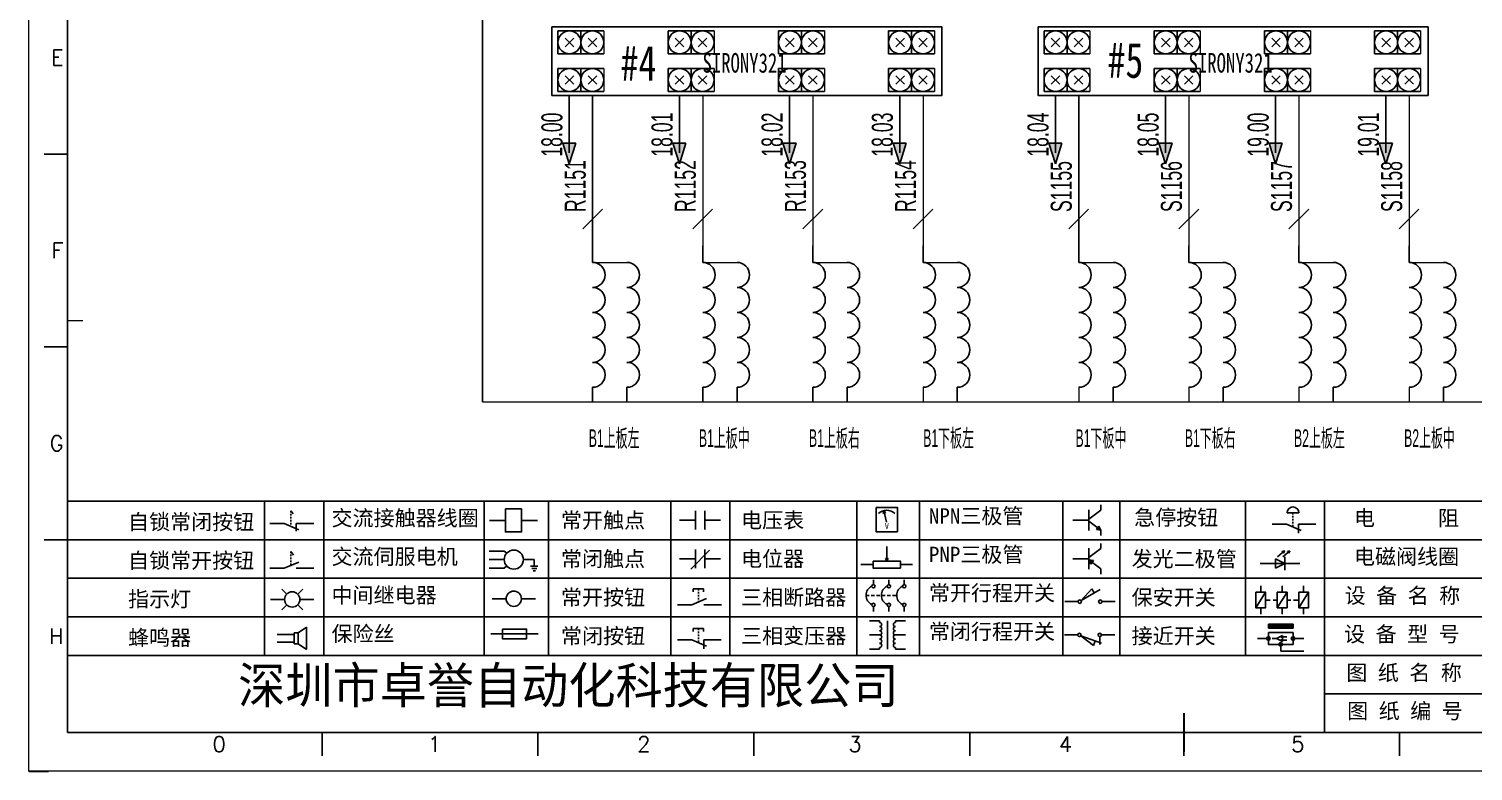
# Model space of a CAD drawing. Extents: x 38255 to 47052, y -6758 to -3353.
# Drawn here: x 39523.6 to 39729.6, y -4820.3 to -4714.4 of the extents above; entities that cross this region are included whole.
import ezdxf
from ezdxf.enums import TextEntityAlignment as Align

# ---------------------------------------------------------------- set-up
doc = ezdxf.new("R2010")
doc.units = 0
doc.header["$MEASUREMENT"] = 0
for name, color, linetype in [('AE_BOR', 1, 'Continuous'), ('Z_OM_OUTLINE', 7, 'Continuous'), ('细实线层', 7, 'Continuous')]:
    doc.layers.add(name, color=color, linetype=linetype)
doc.layers.add('Dimension', color=3, linetype='Continuous', lineweight=13)
doc.layers.add('frame', color=7, linetype='Continuous', lineweight=15)
doc.styles.add('WD', font='romans.shx', dxfattribs={"bigfont": 'gbcbig.shx'})
doc.styles.add('宋', font='', dxfattribs={"width": 0.7})
doc.styles.add('宋体', font='', dxfattribs={"width": 0.75})
doc.styles.add('样式 8', font='arial.ttf')
doc.styles.add('汉字', font='')
doc.styles.get('宋').set_extended_font_data('SimSun')
doc.styles.get('宋体').set_extended_font_data('SimSun')
doc.styles.get('汉字').set_extended_font_data('新宋体')

# ---------------------------------------------------------------- blocks, each defined once
blk = doc.blocks.new('*U34')
at = {"linetype": 'ByBlock'}
for p, q in [((-1909.23, -780.45), (-1909.23, -780.67)), ((-1909.23, -780.45), (-1908.92, -780.84)), ((-1909.23, -780.84), (-1909.23, -781.05)), ((-1911.92, -782.07), (-1910.06, -782.07)), ((-1910.06, -782.07), (-1908.18, -782.88)), ((-1909.23, -781.23), (-1909.23, -781.44)), ((-1909.23, -781.61), (-1909.23, -781.83)), ((-1909.23, -782), (-1909.23, -782.21)), ((-1909.23, -782.38), (-1909.23, -782.43)), ((-1908.52, -783.07), (-1908.52, -782.07)), ((-1906.25, -782.07), (-1908.52, -782.07))]:
    blk.add_line(p, q, dxfattribs=at)
blk = doc.blocks.new('*U36')
at = {"linetype": 'ByBlock'}
for p, q in [((-1910.06, -792.89), (-1908.18, -792.08)), ((-1908.88, -791.17), (-1909.23, -790.71)), ((-1909.23, -790.71), (-1909.23, -790.92)), ((-1909.23, -791.09), (-1909.23, -791.31)), ((-1909.23, -791.48), (-1909.23, -791.69)), ((-1909.23, -791.86), (-1909.23, -792.08)), ((-1909.23, -792.25), (-1909.23, -792.47)), ((-1911.92, -792.89), (-1910.06, -792.89)), ((-1906.25, -792.89), (-1908.52, -792.89))]:
    blk.add_line(p, q, dxfattribs=at)
blk = doc.blocks.new('蜂鸣器')
at = {"linetype": 'ByBlock'}
for p, q in [((-1907.17, -795.53), (-1908.25, -796.26)), ((-1907.17, -795.53), (-1907.17, -798.41)), ((-1908.8, -796.48), (-1911.01, -796.48)), ((-1908.8, -797.46), (-1911.01, -797.46)), ((-1908.25, -796.26), (-1908.8, -796.26)), ((-1908.8, -797.68), (-1908.8, -796.26)), ((-1908.25, -797.68), (-1908.8, -797.68)), ((-1908.25, -797.68), (-1908.25, -796.26)), ((-1907.17, -798.41), (-1908.25, -797.68))]:
    blk.add_line(p, q, dxfattribs=at)
blk = doc.blocks.new('指示灯')
at = {"linetype": 'ByBlock'}
for p, q in [((-1854.25, -776.92), (-1856.06, -776.92)), ((-1854.62, -775.59), (-1853.97, -776.23)), ((-1851.9, -775.59), (-1852.54, -776.23)), ((-1852.26, -776.92), (-1850.45, -776.92)), ((-1854.62, -778.25), (-1853.97, -777.61)), ((-1851.9, -778.25), (-1852.54, -777.61))]:
    blk.add_line(p, q, dxfattribs=at)
blk.add_circle((-1853.26, -776.92), 0.992, dxfattribs=at)
blk = doc.blocks.new('交流接触器线圈')
at = {"linetype": 'ByBlock'}
for p, q in [((-1880.82, -781.77), (-1882.87, -781.77)), ((-1878.72, -781.77), (-1876.67, -781.77))]:
    blk.add_line(p, q, dxfattribs=at)
blk.add_lwpolyline([(-1880.82, -780.28), (-1878.72, -780.28), (-1878.72, -783.26), (-1880.82, -783.26)], close=True, dxfattribs=at)
blk = doc.blocks.new('交流伺服电机')
at = {"linetype": 'ByBlock'}
for p, q in [((-1880.97, -785.75), (-1882.94, -785.75)), ((-1880.97, -785.75), (-1880.65, -786.03)), ((-1880.97, -786.85), (-1882.94, -786.85)), ((-1880.97, -787.94), (-1882.94, -787.94)), ((-1880.97, -787.94), (-1880.65, -787.67)), ((-1878.49, -786.85), (-1877.07, -786.85)), ((-1877.54, -787.72), (-1876.59, -787.72)), ((-1877.38, -788.01), (-1876.75, -788.01)), ((-1877.23, -788.29), (-1876.9, -788.29)), ((-1877.07, -786.85), (-1877.07, -787.72))]:
    blk.add_line(p, q, dxfattribs=at)
blk.add_circle((-1879.73, -786.85), 1.24, dxfattribs=at)
blk = doc.blocks.new('中间继电器')
at = {"linetype": 'ByBlock'}
for p, q in [((-1880.72, -791.92), (-1882.54, -791.92)), ((-1878.74, -791.92), (-1876.92, -791.92))]:
    blk.add_line(p, q, dxfattribs=at)
blk.add_circle((-1879.73, -791.92), 0.992, dxfattribs=at)
blk = doc.blocks.new('保险丝')
at = {"linetype": 'ByBlock'}
blk.add_line((-1882.72, -796.49), (-1876.55, -796.49), dxfattribs=at)
blk.add_lwpolyline([(-1881.2, -795.86), (-1878.06, -795.86), (-1878.06, -797.12), (-1881.2, -797.12)], close=True, dxfattribs=at)
blk = doc.blocks.new('常开按钮')
at = {"linetype": 'ByBlock'}
for p, q in [((-1909.9, -785.68), (-1908.56, -785.68)), ((-1909.9, -785.68), (-1909.9, -786.07)), ((-1909.23, -785.68), (-1909.23, -785.89)), ((-1909.23, -786.06), (-1909.23, -786.28)), ((-1909.23, -786.45), (-1909.23, -786.67)), ((-1908.56, -785.68), (-1908.56, -786.07)), ((-1911.92, -787.73), (-1910.06, -787.73)), ((-1910.06, -787.73), (-1908.18, -786.93)), ((-1909.23, -786.84), (-1909.23, -787.05)), ((-1909.23, -787.22), (-1909.23, -787.38)), ((-1906.25, -787.73), (-1908.52, -787.73))]:
    blk.add_line(p, q, dxfattribs=at)
blk = doc.blocks.new('常开触点')
at = {"linetype": 'ByBlock'}
for p, q in [((-1853.82, -782.99), (-1853.82, -780.56)), ((-1852.6, -782.99), (-1852.6, -780.56)), ((-1853.82, -781.77), (-1855.88, -781.77)), ((-1852.6, -781.77), (-1850.55, -781.77))]:
    blk.add_line(p, q, dxfattribs=at)
blk = doc.blocks.new('常闭触点')
at = {"linetype": 'ByBlock'}
for p, q in [((-1852.01, -785.66), (-1854.43, -788.1)), ((-1853.82, -787.99), (-1853.82, -785.56)), ((-1852.6, -787.99), (-1852.6, -785.56)), ((-1853.82, -786.77), (-1855.88, -786.77)), ((-1852.6, -786.77), (-1850.55, -786.77))]:
    blk.add_line(p, q, dxfattribs=at)
blk = doc.blocks.new('常闭按钮')
at = {"linetype": 'ByBlock'}
for p, q in [((-1856.13, -792.28), (-1854.28, -792.28)), ((-1854.28, -792.28), (-1852.4, -793.09)), ((-1854.11, -790.83), (-1852.77, -790.83)), ((-1854.11, -790.83), (-1854.11, -791.22)), ((-1853.44, -790.83), (-1853.44, -791.04)), ((-1853.44, -791.21), (-1853.44, -791.43)), ((-1853.44, -791.6), (-1853.44, -791.82)), ((-1853.44, -791.99), (-1853.44, -792.2)), ((-1852.77, -790.83), (-1852.77, -791.22)), ((-1850.47, -792.28), (-1852.73, -792.28)), ((-1852.73, -792.28), (-1852.73, -793.43)), ((-1853.44, -792.37), (-1853.44, -792.53))]:
    blk.add_line(p, q, dxfattribs=at)
blk = doc.blocks.new('电压表')
at = {"linetype": 'ByBlock'}
for p, q in [((-1814.84, -780.75), (-1814.91, -781.13)), ((-1814.6, -781.05), (-1814.91, -781.13)), ((-1814.84, -780.75), (-1814.46, -782.26)), ((-1814.84, -780.75), (-1814.6, -781.05))]:
    blk.add_line(p, q, dxfattribs=at)
blk.add_lwpolyline([(-1815.84, -780.34), (-1813.07, -780.34), (-1813.07, -783.49), (-1815.84, -783.49)], close=True, dxfattribs=at)
blk.add_arc((-1814.46, -782.26), 1.56, 46.8313, 133.1687, dxfattribs=at)
at = {"linetype": 'ByBlock', "insert": (-1814.7, -782.39), "char_height": 0.75, "width": 0.6768, "attachment_point": 1}
blk.add_mtext('V', dxfattribs=at)
blk = doc.blocks.new('电位器')
at = {"linetype": 'ByBlock'}
for p, q in [((-1814.45, -787.3), (-1814.45, -785.39)), ((-1816.21, -787.75), (-1817.79, -787.75)), ((-1814.45, -787.3), (-1814.62, -786.96)), ((-1814.62, -786.96), (-1814.27, -786.96)), ((-1814.45, -787.3), (-1814.27, -786.96)), ((-1812.68, -787.75), (-1811.1, -787.75))]:
    blk.add_line(p, q, dxfattribs=at)
blk.add_lwpolyline([(-1816.21, -787.3), (-1812.68, -787.3), (-1812.68, -788.2), (-1816.21, -788.2)], close=True, dxfattribs=at)
blk = doc.blocks.new('三相断路器')
at = {"linetype": 'ByBlock'}
for p, q in [((-1816.17, -790.33), (-1816.17, -789.7)), ((-1814.17, -790.33), (-1814.17, -789.7)), ((-1812.18, -790.33), (-1812.18, -789.7)), ((-1817.14, -791.74), (-1816.72, -791.74)), ((-1816.45, -791.74), (-1816.03, -791.74)), ((-1815.76, -791.74), (-1815.34, -791.74)), ((-1815.07, -791.74), (-1814.65, -791.74)), ((-1814.38, -791.74), (-1813.96, -791.74)), ((-1813.69, -791.74), (-1813.27, -791.74)), ((-1816.17, -793.19), (-1816.17, -793.83)), ((-1814.17, -793.19), (-1814.17, -793.83)), ((-1812.18, -793.19), (-1812.18, -793.83))]:
    blk.add_line(p, q, dxfattribs=at)
for centre in [(-1816.17, -790.55), (-1814.17, -790.55), (-1812.18, -790.55), (-1816.17, -792.98), (-1814.17, -792.98), (-1812.18, -792.98)]:
    blk.add_circle(centre, 0.219, dxfattribs=at)
for centre in [(-1815.81, -791.74), (-1813.82, -791.74), (-1811.83, -791.74)]:
    blk.add_arc(centre, 1.32, 115.5791, 244.4209, dxfattribs=at)
blk = doc.blocks.new('三相变压器')
at = {"linetype": 'ByBlock'}
for p, q in [((-1816.69, -795.03), (-1815.37, -795.03)), ((-1815.37, -795.03), (-1815.37, -795.24)), ((-1814.34, -798.7), (-1814.34, -795.04)), ((-1812, -795.03), (-1813.32, -795.03)), ((-1813.32, -795.03), (-1813.32, -795.24)), ((-1816.69, -796.87), (-1815.37, -796.87)), ((-1812, -796.87), (-1813.32, -796.87)), ((-1816.69, -798.71), (-1815.37, -798.71)), ((-1815.37, -798.71), (-1815.37, -798.5)), ((-1813.32, -798.71), (-1813.32, -798.5)), ((-1812, -798.71), (-1813.32, -798.71))]:
    blk.add_line(p, q, dxfattribs=at)
for centre, start, end in [((-1815.37, -795.51), 270, 90), ((-1815.37, -796.06), 270, 90), ((-1813.32, -795.51), 90, 270), ((-1813.32, -796.06), 90, 270), ((-1815.37, -796.6), 270, 90), ((-1815.37, -797.14), 270, 90), ((-1815.37, -797.68), 270, 90), ((-1815.37, -798.23), 270, 90), ((-1813.32, -796.6), 90, 270), ((-1813.32, -797.14), 90, 270), ((-1813.32, -797.68), 90, 270), ((-1813.32, -798.23), 90, 270)]:
    blk.add_arc(centre, 0.271, start, end, dxfattribs=at)
blk = doc.blocks.new('NPN三极管')
at = {"linetype": 'ByBlock'}
for p, q in [((-1785.73, -780.61), (-1785.73, -783.32)), ((-1785.73, -781.82), (-1784.15, -780.66)), ((-1784.15, -780.66), (-1784.15, -779.98)), ((-1785.73, -781.97), (-1787.81, -781.97)), ((-1785.73, -782.11), (-1784.15, -783.27)), ((-1784.41, -782.73), (-1784.74, -783.18)), ((-1784.15, -783.27), (-1784.41, -782.73)), ((-1784.15, -783.27), (-1784.74, -783.18)), ((-1784.15, -783.27), (-1784.15, -783.96))]:
    blk.add_line(p, q, dxfattribs=at)
blk = doc.blocks.new('PNP三极管')
at = {"linetype": 'ByBlock'}
for p, q in [((-1783.32, -785.43), (-1783.32, -784.75)), ((-1784.9, -785.38), (-1784.9, -788.09)), ((-1784.9, -786.59), (-1783.32, -785.43)), ((-1784.9, -786.74), (-1786.98, -786.74)), ((-1784.9, -786.88), (-1783.32, -788.04)), ((-1784.9, -786.88), (-1784.31, -786.97)), ((-1784.9, -786.88), (-1784.64, -787.42)), ((-1784.31, -786.97), (-1784.64, -787.42)), ((-1783.32, -788.04), (-1783.32, -788.73))]:
    blk.add_line(p, q, dxfattribs=at)
blk = doc.blocks.new('常开行程开关')
at = {"linetype": 'ByBlock'}
for p, q in [((-1786.29, -792.3), (-1788.01, -792.3)), ((-1785.89, -792.17), (-1784.52, -790.62)), ((-1785.89, -792.17), (-1783.43, -790.72)), ((-1784.52, -790.62), (-1784.19, -791.17)), ((-1781.48, -792.3), (-1783.21, -792.3))]:
    blk.add_line(p, q, dxfattribs=at)
for centre in [(-1786.07, -792.3), (-1783.42, -792.3)]:
    blk.add_circle(centre, 0.219, dxfattribs=at)
blk = doc.blocks.new('常闭行程开关')
at = {"linetype": 'ByBlock'}
for p, q in [((-1786.34, -796.62), (-1788.07, -796.62)), ((-1785.93, -796.72), (-1783.25, -797.7)), ((-1785.93, -796.72), (-1784.3, -798)), ((-1784.3, -798), (-1784.08, -797.4)), ((-1783.48, -796.84), (-1783.48, -797.85)), ((-1781.54, -796.62), (-1783.26, -796.62))]:
    blk.add_line(p, q, dxfattribs=at)
for centre in [(-1786.12, -796.62), (-1783.48, -796.62)]:
    blk.add_circle(centre, 0.219, dxfattribs=at)
blk = doc.blocks.new('发光二极管')
at = {"linetype": 'ByBlock'}
for p, q in [((-1754.84, -786.77), (-1756.04, -786.16)), ((-1756.04, -786.16), (-1756.04, -787.39)), ((-1755.78, -785.92), (-1754.89, -785.14)), ((-1754.89, -785.14), (-1755.2, -785.22)), ((-1755.2, -785.22), (-1755.01, -785.43)), ((-1755.08, -785.92), (-1754.18, -785.14)), ((-1754.89, -785.14), (-1755.01, -785.43)), ((-1754.84, -787.63), (-1754.84, -785.92)), ((-1754.18, -785.14), (-1754.49, -785.22)), ((-1754.49, -785.22), (-1754.31, -785.43)), ((-1754.18, -785.14), (-1754.31, -785.43)), ((-1758.01, -786.77), (-1752.89, -786.77)), ((-1754.84, -786.77), (-1756.04, -787.39))]:
    blk.add_line(p, q, dxfattribs=at)
blk = doc.blocks.new('保安开关')
at = {"linetype": 'ByBlock'}
for p, q in [((-1757.96, -790.79), (-1757.96, -789.97)), ((-1755.17, -790.79), (-1755.17, -789.97)), ((-1752.39, -790.79), (-1752.39, -789.97)), ((-1757.33, -790.79), (-1758.6, -792.81)), ((-1757.33, -791.8), (-1756.72, -791.8)), ((-1756.35, -791.8), (-1755.89, -791.8)), ((-1754.54, -790.79), (-1755.81, -792.81)), ((-1754.52, -791.8), (-1754.06, -791.8)), ((-1753.69, -791.8), (-1753.08, -791.8)), ((-1751.75, -790.79), (-1753.02, -792.81)), ((-1757.96, -792.81), (-1757.96, -793.62)), ((-1755.17, -792.81), (-1755.17, -793.62)), ((-1752.39, -792.81), (-1752.39, -793.62))]:
    blk.add_line(p, q, dxfattribs=at)
for points in [[(-1758.6, -790.79), (-1757.33, -790.79), (-1757.33, -792.81), (-1758.6, -792.81)], [(-1755.81, -790.79), (-1754.54, -790.79), (-1754.54, -792.81), (-1755.81, -792.81)], [(-1753.02, -790.79), (-1751.75, -790.79), (-1751.75, -792.81), (-1753.02, -792.81)]]:
    blk.add_lwpolyline(points, close=True, dxfattribs=at)
blk = doc.blocks.new('接近开关')
at = {"linetype": 'ByBlock'}
h = blk.add_hatch(dxfattribs=at)
h.set_pattern_fill('ANSI31', color=256, scale=0.01, style=0)
h.set_pattern_definition([(45, (-89.131516, -30.795668), (-0.0224506403, 0.0224506403), [])])
h.paths.add_polyline_path([(-1516.96, -1123.35), (-1516.96, -1122.85), (-1513.76, -1122.85), (-1513.76, -1123.35)])
for p, q in [((-1516.96, -1123.35), (-1516.96, -1122.85)), ((-1516.96, -1122.85), (-1513.76, -1122.85)), ((-1516.96, -1123.35), (-1513.76, -1123.35)), ((-1513.76, -1122.85), (-1513.76, -1123.35)), ((-1517.18, -1124.71), (-1518.36, -1124.71)), ((-1516.96, -1123.95), (-1513.76, -1123.95)), ((-1516.96, -1123.95), (-1516.96, -1125.47)), ((-1516.96, -1125.47), (-1513.76, -1125.47)), ((-1515.91, -1124.71), (-1516.45, -1124.71)), ((-1515.11, -1124.31), (-1515.91, -1124.71)), ((-1515.11, -1125.11), (-1515.91, -1124.71)), ((-1515.36, -1125.69), (-1515.36, -1126.36)), ((-1515.33, -1124.53), (-1515.17, -1124.53)), ((-1515.33, -1124.88), (-1515.17, -1124.88)), ((-1515.25, -1124.45), (-1515.25, -1124.61)), ((-1515.11, -1124.31), (-1515.11, -1125.11)), ((-1515.11, -1124.48), (-1514.58, -1124.48)), ((-1515.11, -1124.94), (-1514.58, -1124.94)), ((-1513.76, -1123.95), (-1513.76, -1125.47)), ((-1513.54, -1124.71), (-1512.36, -1124.71)), ((-1515.36, -1126.36), (-1512.36, -1126.36))]:
    blk.add_line(p, q, dxfattribs=at)
for centre in [(-1516.96, -1124.71), (-1515.36, -1125.47), (-1513.76, -1124.71)]:
    blk.add_circle(centre, 0.225, dxfattribs=at)
blk = doc.blocks.new('急停按钮')
at = {"linetype": 'ByBlock'}
for p, q in [((-1.86, 0), (0, 0)), ((0, 0), (1.88, -0.81)), ((0.06, 1.45), (1.61, 1.45)), ((0.83, 1.45), (0.83, 1.24)), ((0.83, 1.07), (0.83, 0.85)), ((0.83, 0.68), (0.83, 0.47)), ((0.83, 0.29), (0.83, 0.08)), ((3.81, 0), (1.54, 0)), ((1.54, 0), (1.54, -1.15)), ((0.83, -0.09), (0.83, -0.24))]:
    blk.add_line(p, q, dxfattribs=at)
blk.add_arc((0.83, 1.45), 0.774, 0, 180)
blk = doc.blocks.new('电控横A4')
for p, q in [((5, -5), (5, -205)), ((10.03, -205), (289.53, -205)), ((130.8, -205), (190.75, -205))]:
    blk.add_line(p, q)
at = {"lineweight": 9, "ltscale": 0.1}
for p, q in [((5, -151.57), (7, -151.57)), ((101.34, -205), (130.8, -205)), ((129.44, -205), (129.44, -205)), ((129.44, -205), (129.44, -205)), ((129.44, -205), (129.44, -205)), ((129.44, -205), (129.44, -205))]:
    blk.add_line(p, q, dxfattribs=at)
at = {"linetype": 'ByBlock'}
for p, q in [((292, -175), (5, -175)), ((292, -180), (5, -180)), ((292, -185), (5, -185)), ((292, -190), (5, -190)), ((292, -195), (5, -195)), ((292, -200), (168.03, -200))]:
    blk.add_line(p, q, dxfattribs=at)
at = {"color": 0, "lineweight": -2}
for p, q in [((30.58, -175), (30.58, -195)), ((38.26, -175), (38.26, -195)), ((59.05, -175), (59.05, -195)), ((67.4, -175), (67.4, -195)), ((83.26, -175), (83.26, -195)), ((90.91, -175), (90.91, -195)), ((107.4, -175), (107.4, -195)), ((115.5, -175), (115.5, -195)), ((134.12, -175), (134.12, -195)), ((141.48, -175), (141.48, -195)), ((157.79, -175), (157.79, -195)), ((168.03, -175), (168.03, -204.92))]:
    blk.add_line(p, q, dxfattribs=at)
at = {"color": 0, "ltscale": 2}
blk.add_line((101.34, -205), (5, -205), dxfattribs=at)
at = {"layer": 'AE_BOR', "color": 1, "lineweight": 15}
for p, q in [((0, -210), (0, 0)), ((297, -210), (0, -210))]:
    blk.add_line(p, q, dxfattribs=at)
at = {"layer": 'AE_BOR'}
for p, q in [((5, -130), (2, -130)), ((5, -155), (2, -155)), ((5, -180), (2, -180)), ((38.03, -205), (38.03, -208)), ((66.03, -205), (66.03, -208)), ((94.03, -205), (94.03, -208)), ((122.03, -205), (122.03, -208)), ((149.78, -205), (149.78, -208)), ((177.78, -205), (177.78, -208))]:
    blk.add_line(p, q, dxfattribs=at)
at = {"layer": 'AE_BOR', "color": 2, "lineweight": 30}
for p in [(149.78, -202.5), (149.78, -205)]:
    blk.add_line(p, (149.78, -207.5), dxfattribs=at)
at = {"layer": 'AE_BOR', "lineweight": 30}
blk.add_line((0, -210), (2.53, -210), dxfattribs=at)
at = {"linetype": 'ByBlock'}
for name, p in [('交流接触器线圈', (1942.62, 604.27)), ('电压表', (1925.71, 604.52)), ('NPN三极管', (1923.2, 604.5)), ('*U34', (1943.19, 604.18)), ('常开触点', (1940.27, 604.3)), ('*U36', (1943.19, 609.18)), ('交流伺服电机', (1942.62, 604.27)), ('常闭触点', (1940.27, 604.3)), ('电位器', (1925.71, 604.52)), ('PNP三极管', (1922.37, 604.27)), ('发光二极管', (1917.72, 603.69)), ('三相断路器', (1925.71, 604.52)), ('指示灯', (1887.41, 589.18)), ('中间继电器', (1942.62, 604.27)), ('常开按钮', (1996.06, 599.3)), ('常开行程开关', (1922.37, 604.27)), ('保安开关', (1917.72, 603.98)), ('三相变压器', (1925.71, 604.52)), ('接近开关', (1677.72, 931.9)), ('蜂鸣器', (1943.19, 604.18)), ('保险丝', (1942.62, 604.27)), ('常闭按钮', (1940.27, 599.3)), ('常闭行程开关', (1922.37, 604.27))]:
    blk.add_blockref(name, p, dxfattribs=at)
blk.add_blockref('急停按钮', (163.12, -177.98))
at = {"char_height": 2, "attachment_point": 1, "style": '汉字'}
for s, insert in [('{\\fKaiTi_GB2312|b0|i0|c134|p49;交流接触器线圈}', (39.25, -176.19)), ('{\\fKaiTi_GB2312|b0|i0|c134|p49;NPN三极管}', (116.73, -175.91)), ('{\\fKaiTi_GB2312|b0|i0|c134|p49;急停按钮}', (143.35, -176.12)), ('{\\fKaiTi_GB2312|b0|i0|c134|p49;电      阻}', (171.86, -176.19)), ('{\\fKaiTi_GB2312|b0|i0|c134|p49;自锁常闭按钮}', (12.86, -176.69)), ('{\\fKaiTi_GB2312|b0|i0|c134|p49;常开触点}', (69.01, -176.48)), ('{\\fKaiTi_GB2312|b0|i0|c134|p49;电压表}', (92.37, -176.47)), ('{\\fKaiTi_GB2312|b0|i0|c134|p49;自锁常开按钮}', (12.86, -181.69)), ('{\\fKaiTi_GB2312|b0|i0|c134|p49;交流伺服电机}', (39.25, -181.19)), ('{\\fKaiTi_GB2312|b0|i0|c134|p49;常闭触点}', (69.01, -181.48)), ('{\\fKaiTi_GB2312|b0|i0|c134|p49;电位器}', (92.37, -181.47)), ('{\\fKaiTi_GB2312|b0|i0|c134|p49;PNP三极管}', (116.73, -180.91)), ('{\\fKaiTi_GB2312|b0|i0|c134|p49;发光二极管}', (143.02, -181.48)), ('{\\fKaiTi_GB2312|b0|i0|c134|p49;电磁阀线圈}', (171.86, -181.19)), ('{\\fKaiTi_GB2312|b0|i0|c134|p49;指示灯}', (12.86, -186.69)), ('{\\fKaiTi_GB2312|b0|i0|c134|p49;中间继电器}', (39.25, -186.19)), ('{\\fKaiTi_GB2312|b0|i0|c134|p49;常开按钮}', (69.01, -186.48)), ('{\\fKaiTi_GB2312|b0|i0|c134|p49;三相断路器}', (92.37, -186.47)), ('{\\fKaiTi_GB2312|b0|i0|c134|p49;常开行程开关}', (116.73, -185.91)), ('{\\fKaiTi_GB2312|b0|i0|c134|p49;保安开关}', (143.02, -186.48)), ('{\\fKaiTi_GB2312|b0|i0|c134|p0;设 备 名 称}', (170.65, -186.24)), ('{\\fKaiTi_GB2312|b0|i0|c134|p49;保险丝}', (39.25, -191.19)), ('{\\fKaiTi_GB2312|b0|i0|c134|p49;常闭行程开关}', (116.73, -190.91)), ('{\\fKaiTi_GB2312|b0|i0|c134|p0;设 备 型 号}', (170.58, -191.24)), ('{\\fKaiTi_GB2312|b0|i0|c134|p49;蜂鸣器}', (12.86, -191.69)), ('{\\fKaiTi_GB2312|b0|i0|c134|p49;常闭按钮}', (69.01, -191.48)), ('{\\fKaiTi_GB2312|b0|i0|c134|p49;三相变压器}', (92.37, -191.47)), ('{\\fKaiTi_GB2312|b0|i0|c134|p49;接近开关}', (143.02, -191.48)), ('{\\fKaiTi_GB2312|b0|i0|c134|p0;图 纸 名 称}', (170.86, -196.24)), ('{\\fKaiTi_GB2312|b0|i0|c134|p0;图 纸 编 号}', (170.98, -201.2))]:
    blk.add_mtext(s, dxfattribs=dict(at, insert=insert))
at = {"color": 0, "lineweight": -2, "insert": (27.14, -196.53), "char_height": 4.7064, "width": 96.1138, "attachment_point": 1}
blk.add_mtext('深圳市卓誉自动化科技有限公司', dxfattribs=at)
at = {"layer": 'AE_BOR', "style": 'WD'}
for s, p in [('E', (4.5, -117.5)), ('F', (4.5, -142.5)), ('G', (4.5, -167.5)), ('H', (4.5, -192.5))]:
    blk.add_text(s, height=2, dxfattribs=at).set_placement(p, align=Align.MIDDLE_RIGHT)
for s, p in [('0', (24.67, -207.5)), ('1', (52.6, -207.5)), ('2', (79.75, -207.5)), ('3', (107.15, -207.5)), ('4', (134.45, -207.5)), ('5', (164.59, -207.5))]:
    blk.add_text(s, height=2, dxfattribs=at).set_placement(p, align=Align.CENTER)

msp = doc.modelspace()

# ---------------------------------------------------------------- hatches: boundary and pattern name
for points in [[(39599.751, -4730.755), (39600.686, -4733.674), (39601.621, -4730.755)], [(39615.456, -4730.755), (39616.391, -4733.674), (39617.326, -4730.755)], [(39631.161, -4730.755), (39632.097, -4733.674), (39633.032, -4730.755)], [(39646.886, -4730.755), (39647.821, -4733.674), (39648.757, -4730.755)], [(39669.099, -4730.755), (39670.034, -4733.674), (39670.969, -4730.755)], [(39684.804, -4730.755), (39685.739, -4733.674), (39686.675, -4730.755)], [(39700.509, -4730.755), (39701.445, -4733.674), (39702.38, -4730.755)], [(39716.234, -4730.755), (39717.169, -4733.674), (39718.105, -4730.755)]]:
    msp.add_hatch(color=256).paths.add_polyline_path(points)

# ---------------------------------------------------------------- linework, layer by layer
at = {"color": 0, "ltscale": 2}
msp.add_line((39588.304, -4767.614), (39588.304, -4638.859), dxfattribs=at)
at = {"lineweight": -2}
for p, q in [((39599.067, -4714.735), (39599.067, -4718.011)), ((39602.343, -4714.735), (39602.343, -4718.011)), ((39602.343, -4714.735), (39602.343, -4718.011)), ((39614.783, -4714.735), (39614.783, -4718.011)), ((39618.059, -4714.735), (39618.059, -4718.011)), ((39618.059, -4714.735), (39618.059, -4718.011)), ((39630.521, -4714.735), (39630.521, -4718.011)), ((39633.797, -4714.735), (39633.797, -4718.011)), ((39633.797, -4714.735), (39633.797, -4718.011)), ((39646.231, -4714.735), (39646.231, -4718.011)), ((39649.507, -4714.735), (39649.507, -4718.011)), ((39649.507, -4714.735), (39649.507, -4718.011)), ((39668.415, -4714.735), (39668.415, -4718.011)), ((39671.691, -4714.735), (39671.691, -4718.011)), ((39671.691, -4714.735), (39671.691, -4718.011)), ((39684.131, -4714.735), (39684.131, -4718.011)), ((39687.407, -4714.735), (39687.407, -4718.011)), ((39687.407, -4714.735), (39687.407, -4718.011)), ((39699.869, -4714.735), (39699.869, -4718.011)), ((39703.145, -4714.735), (39703.145, -4718.011)), ((39703.145, -4714.735), (39703.145, -4718.011)), ((39715.579, -4714.735), (39715.579, -4718.011)), ((39718.855, -4714.735), (39718.855, -4718.011)), ((39718.855, -4714.735), (39718.855, -4718.011)), ((39599.067, -4720.091), (39599.067, -4723.367)), ((39602.343, -4720.091), (39602.343, -4723.367)), ((39602.343, -4720.091), (39602.343, -4723.367)), ((39614.783, -4720.091), (39614.783, -4723.367)), ((39618.059, -4720.091), (39618.059, -4723.367)), ((39618.059, -4720.091), (39618.059, -4723.367)), ((39630.521, -4720.091), (39630.521, -4723.367)), ((39633.797, -4720.091), (39633.797, -4723.367)), ((39633.797, -4720.091), (39633.797, -4723.367)), ((39646.231, -4720.091), (39646.231, -4723.367)), ((39649.507, -4720.091), (39649.507, -4723.367)), ((39649.507, -4720.091), (39649.507, -4723.367)), ((39668.415, -4720.091), (39668.415, -4723.367)), ((39671.691, -4720.091), (39671.691, -4723.367)), ((39671.691, -4720.091), (39671.691, -4723.367)), ((39684.131, -4720.091), (39684.131, -4723.367)), ((39687.407, -4720.091), (39687.407, -4723.367)), ((39687.407, -4720.091), (39687.407, -4723.367)), ((39699.869, -4720.091), (39699.869, -4723.367)), ((39703.145, -4720.091), (39703.145, -4723.367)), ((39703.145, -4720.091), (39703.145, -4723.367)), ((39715.579, -4720.091), (39715.579, -4723.367)), ((39718.855, -4720.091), (39718.855, -4723.367)), ((39718.855, -4720.091), (39718.855, -4723.367))]:
    msp.add_line(p, q, dxfattribs=at)
for p, q in [((39600.686, -4732.119), (39600.686, -4723.928)), ((39604.009, -4723.928), (39604.009, -4747.746)), ((39616.391, -4732.119), (39616.391, -4723.928)), ((39632.097, -4732.119), (39632.097, -4723.928)), ((39647.821, -4732.119), (39647.821, -4723.928)), ((39670.034, -4732.119), (39670.034, -4723.928)), ((39673.357, -4723.928), (39673.357, -4747.746)), ((39685.739, -4732.119), (39685.739, -4723.928)), ((39701.445, -4732.119), (39701.445, -4723.928)), ((39717.169, -4732.119), (39717.169, -4723.928)), ((39600.686, -4733.674), (39599.751, -4730.755)), ((39601.621, -4730.755), (39599.751, -4730.755)), ((39600.686, -4733.674), (39601.621, -4730.755)), ((39616.391, -4733.674), (39615.456, -4730.755)), ((39617.326, -4730.755), (39615.456, -4730.755)), ((39616.391, -4733.674), (39617.326, -4730.755)), ((39632.097, -4733.674), (39631.161, -4730.755)), ((39633.032, -4730.755), (39631.161, -4730.755)), ((39632.097, -4733.674), (39633.032, -4730.755)), ((39647.821, -4733.674), (39646.886, -4730.755)), ((39648.757, -4730.755), (39646.886, -4730.755)), ((39647.821, -4733.674), (39648.757, -4730.755)), ((39670.034, -4733.674), (39669.099, -4730.755)), ((39670.969, -4730.755), (39669.099, -4730.755)), ((39670.034, -4733.674), (39670.969, -4730.755)), ((39685.739, -4733.674), (39684.804, -4730.755)), ((39686.675, -4730.755), (39684.804, -4730.755)), ((39685.739, -4733.674), (39686.675, -4730.755)), ((39701.445, -4733.674), (39700.509, -4730.755)), ((39702.38, -4730.755), (39700.509, -4730.755)), ((39701.445, -4733.674), (39702.38, -4730.755)), ((39717.169, -4733.674), (39716.234, -4730.755)), ((39718.105, -4730.755), (39716.234, -4730.755)), ((39717.169, -4733.674), (39718.105, -4730.755)), ((39604.009, -4747.746), (39604.009, -4746.943)), ((39619.715, -4747.746), (39619.715, -4745.392)), ((39635.42, -4747.746), (39635.42, -4745.392)), ((39651.145, -4747.746), (39651.145, -4745.392)), ((39673.357, -4747.746), (39673.357, -4746.943)), ((39689.063, -4747.746), (39689.063, -4745.392)), ((39704.768, -4747.746), (39704.768, -4745.392)), ((39720.493, -4747.746), (39720.493, -4745.392)), ((39604.009, -4765.562), (39604.009, -4767.614)), ((39604.009, -4765.562), (39604.009, -4767.614)), ((39608.904, -4765.562), (39608.904, -4767.614)), ((39608.904, -4765.562), (39608.904, -4767.614)), ((39619.715, -4765.562), (39619.715, -4767.614)), ((39619.715, -4765.562), (39619.715, -4767.614)), ((39624.609, -4765.562), (39624.609, -4767.614)), ((39624.609, -4765.562), (39624.609, -4767.614)), ((39635.42, -4765.562), (39635.42, -4767.614)), ((39635.42, -4765.562), (39635.42, -4767.614)), ((39640.315, -4765.562), (39640.315, -4767.614)), ((39640.315, -4765.562), (39640.315, -4767.614)), ((39656.04, -4765.562), (39656.04, -4767.614)), ((39656.04, -4765.562), (39656.04, -4767.614)), ((39678.252, -4765.562), (39678.252, -4767.614)), ((39678.252, -4765.562), (39678.252, -4767.614)), ((39693.957, -4765.562), (39693.957, -4767.614)), ((39693.957, -4765.562), (39693.957, -4767.614)), ((39709.663, -4765.562), (39709.663, -4767.614)), ((39709.663, -4765.562), (39709.663, -4767.614)), ((39725.388, -4765.562), (39725.388, -4767.614)), ((39725.388, -4765.562), (39725.388, -4767.614))]:
    msp.add_line(p, q)
at = {"lineweight": 0}
for p, q in [((39619.715, -4723.928), (39619.715, -4745.392)), ((39635.42, -4723.928), (39635.42, -4745.392)), ((39651.145, -4723.928), (39651.145, -4745.392)), ((39689.063, -4723.928), (39689.063, -4745.392)), ((39704.768, -4723.928), (39704.768, -4745.392)), ((39720.493, -4723.928), (39720.493, -4745.392))]:
    msp.add_line(p, q, dxfattribs=at)
for points in [[(39598.212, -4714.153), (39653.848, -4714.153), (39653.848, -4723.928), (39598.212, -4723.928)], [(39667.56, -4714.153), (39723.196, -4714.153), (39723.196, -4723.928), (39667.56, -4723.928)]]:
    msp.add_lwpolyline(points, close=True)
for centre in [(39604.009, -4749.527), (39608.904, -4749.527), (39619.715, -4749.527), (39624.609, -4749.527), (39635.42, -4749.527), (39640.315, -4749.527), (39651.145, -4749.527), (39656.04, -4749.527), (39673.357, -4749.527), (39678.252, -4749.527), (39689.063, -4749.527), (39693.957, -4749.527), (39704.768, -4749.527), (39709.663, -4749.527), (39720.493, -4749.527), (39725.388, -4749.527), (39604.009, -4753.091), (39608.904, -4753.091), (39619.715, -4753.091), (39624.609, -4753.091), (39635.42, -4753.091), (39640.315, -4753.091), (39651.145, -4753.091), (39656.04, -4753.091), (39673.357, -4753.091), (39678.252, -4753.091), (39689.063, -4753.091), (39693.957, -4753.091), (39704.768, -4753.091), (39709.663, -4753.091), (39720.493, -4753.091), (39725.388, -4753.091), (39604.009, -4756.654), (39608.904, -4756.654), (39619.715, -4756.654), (39624.609, -4756.654), (39635.42, -4756.654), (39640.315, -4756.654), (39651.145, -4756.654), (39656.04, -4756.654), (39673.357, -4756.654), (39678.252, -4756.654), (39689.063, -4756.654), (39693.957, -4756.654), (39704.768, -4756.654), (39709.663, -4756.654), (39720.493, -4756.654), (39725.388, -4756.654), (39604.009, -4760.217), (39608.904, -4760.217), (39619.715, -4760.217), (39624.609, -4760.217), (39635.42, -4760.217), (39640.315, -4760.217), (39651.145, -4760.217), (39656.04, -4760.217), (39673.357, -4760.217), (39678.252, -4760.217), (39689.063, -4760.217), (39693.957, -4760.217), (39704.768, -4760.217), (39709.663, -4760.217), (39720.493, -4760.217), (39725.388, -4760.217), (39604.009, -4763.781), (39608.904, -4763.781), (39619.715, -4763.781), (39624.609, -4763.781), (39635.42, -4763.781), (39640.315, -4763.781), (39651.145, -4763.781), (39656.04, -4763.781), (39673.357, -4763.781), (39678.252, -4763.781), (39689.063, -4763.781), (39693.957, -4763.781), (39704.768, -4763.781), (39709.663, -4763.781), (39720.493, -4763.781), (39725.388, -4763.781)]:
    msp.add_arc(centre, 1.782, 270, 90)
at = {"layer": 'Dimension', "lineweight": 0}
for p, q in [((39602.595, -4742.979), (39605.424, -4740.15)), ((39618.301, -4742.979), (39621.129, -4740.15)), ((39634.006, -4742.979), (39636.834, -4740.15)), ((39649.731, -4742.979), (39652.559, -4740.15)), ((39671.943, -4742.979), (39674.772, -4740.15)), ((39687.649, -4742.979), (39690.477, -4740.15)), ((39703.354, -4742.979), (39706.182, -4740.15)), ((39719.079, -4742.979), (39721.907, -4740.15))]:
    msp.add_line(p, q, dxfattribs=at)
at = {"layer": 'frame', "lineweight": 0}
for p, q in [((39605.619, -4714.735), (39605.619, -4718.011)), ((39621.335, -4714.735), (39621.335, -4718.011)), ((39637.073, -4714.735), (39637.073, -4718.011)), ((39652.783, -4714.735), (39652.783, -4718.011)), ((39674.967, -4714.735), (39674.967, -4718.011)), ((39690.683, -4714.735), (39690.683, -4718.011)), ((39706.421, -4714.735), (39706.421, -4718.011)), ((39722.131, -4714.735), (39722.131, -4718.011)), ((39605.619, -4720.091), (39605.619, -4723.367)), ((39621.335, -4720.091), (39621.335, -4723.367)), ((39637.073, -4720.091), (39637.073, -4723.367)), ((39652.783, -4720.091), (39652.783, -4723.367)), ((39674.967, -4720.091), (39674.967, -4723.367)), ((39690.683, -4720.091), (39690.683, -4723.367)), ((39706.421, -4720.091), (39706.421, -4723.367)), ((39722.131, -4720.091), (39722.131, -4723.367)), ((39604.009, -4747.746), (39608.904, -4747.746)), ((39619.715, -4747.746), (39624.609, -4747.746)), ((39635.42, -4747.746), (39640.315, -4747.746)), ((39651.145, -4747.746), (39656.04, -4747.746)), ((39673.357, -4747.746), (39678.252, -4747.746)), ((39689.063, -4747.746), (39693.957, -4747.746)), ((39704.768, -4747.746), (39709.663, -4747.746)), ((39720.493, -4747.746), (39725.388, -4747.746)), ((39651.145, -4765.562), (39651.145, -4767.614)), ((39673.357, -4765.562), (39673.357, -4767.614)), ((39689.063, -4765.562), (39689.063, -4767.614)), ((39704.768, -4765.562), (39704.768, -4767.614)), ((39720.493, -4765.562), (39720.493, -4767.614))]:
    msp.add_line(p, q, dxfattribs=at)
at = {"layer": 'Z_OM_OUTLINE'}
for p, q in [((39602.343, -4714.735), (39599.067, -4714.735)), ((39600.092, -4716.987), (39601.319, -4715.76)), ((39601.319, -4716.987), (39600.092, -4715.76)), ((39605.619, -4714.735), (39602.343, -4714.735)), ((39603.368, -4716.987), (39604.595, -4715.76)), ((39604.595, -4716.987), (39603.368, -4715.76)), ((39618.059, -4714.735), (39614.783, -4714.735)), ((39615.808, -4716.987), (39617.035, -4715.76)), ((39617.035, -4716.987), (39615.808, -4715.76)), ((39621.335, -4714.735), (39618.059, -4714.735)), ((39619.084, -4716.987), (39620.311, -4715.76)), ((39620.311, -4716.987), (39619.084, -4715.76)), ((39633.797, -4714.735), (39630.521, -4714.735)), ((39631.546, -4716.987), (39632.772, -4715.76)), ((39632.772, -4716.987), (39631.546, -4715.76)), ((39637.073, -4714.735), (39633.797, -4714.735)), ((39636.048, -4716.987), (39634.822, -4715.76)), ((39634.822, -4716.987), (39636.048, -4715.76)), ((39649.507, -4714.735), (39646.231, -4714.735)), ((39648.482, -4716.987), (39647.256, -4715.76)), ((39647.256, -4716.987), (39648.482, -4715.76)), ((39652.783, -4714.735), (39649.507, -4714.735)), ((39651.758, -4716.987), (39650.532, -4715.76)), ((39650.532, -4716.987), (39651.758, -4715.76)), ((39671.691, -4714.735), (39668.415, -4714.735)), ((39670.667, -4716.987), (39669.44, -4715.76)), ((39669.44, -4716.987), (39670.667, -4715.76)), ((39674.967, -4714.735), (39671.691, -4714.735)), ((39673.943, -4716.987), (39672.716, -4715.76)), ((39672.716, -4716.987), (39673.943, -4715.76)), ((39687.407, -4714.735), (39684.131, -4714.735)), ((39686.383, -4716.987), (39685.156, -4715.76)), ((39685.156, -4716.987), (39686.383, -4715.76)), ((39690.683, -4714.735), (39687.407, -4714.735)), ((39688.432, -4716.987), (39689.659, -4715.76)), ((39689.659, -4716.987), (39688.432, -4715.76)), ((39703.145, -4714.735), (39699.869, -4714.735)), ((39700.894, -4716.987), (39702.12, -4715.76)), ((39702.12, -4716.987), (39700.894, -4715.76)), ((39706.421, -4714.735), (39703.145, -4714.735)), ((39704.17, -4716.987), (39705.396, -4715.76)), ((39705.396, -4716.987), (39704.17, -4715.76)), ((39718.855, -4714.735), (39715.579, -4714.735)), ((39717.83, -4716.987), (39716.604, -4715.76)), ((39716.604, -4716.987), (39717.83, -4715.76)), ((39722.131, -4714.735), (39718.855, -4714.735)), ((39719.88, -4716.987), (39721.106, -4715.76)), ((39721.106, -4716.987), (39719.88, -4715.76)), ((39599.067, -4718.011), (39602.343, -4718.011)), ((39602.343, -4718.011), (39605.619, -4718.011)), ((39614.783, -4718.011), (39618.059, -4718.011)), ((39618.059, -4718.011), (39621.335, -4718.011)), ((39630.521, -4718.011), (39633.797, -4718.011)), ((39633.797, -4718.011), (39637.073, -4718.011)), ((39646.231, -4718.011), (39649.507, -4718.011)), ((39649.507, -4718.011), (39652.783, -4718.011)), ((39668.415, -4718.011), (39671.691, -4718.011)), ((39671.691, -4718.011), (39674.967, -4718.011)), ((39684.131, -4718.011), (39687.407, -4718.011)), ((39687.407, -4718.011), (39690.683, -4718.011)), ((39699.869, -4718.011), (39703.145, -4718.011)), ((39703.145, -4718.011), (39706.421, -4718.011)), ((39715.579, -4718.011), (39718.855, -4718.011)), ((39718.855, -4718.011), (39722.131, -4718.011)), ((39602.343, -4720.091), (39599.067, -4720.091)), ((39605.619, -4720.091), (39602.343, -4720.091)), ((39618.059, -4720.091), (39614.783, -4720.091)), ((39621.335, -4720.091), (39618.059, -4720.091)), ((39633.797, -4720.091), (39630.521, -4720.091)), ((39637.073, -4720.091), (39633.797, -4720.091)), ((39649.507, -4720.091), (39646.231, -4720.091)), ((39652.783, -4720.091), (39649.507, -4720.091)), ((39671.691, -4720.091), (39668.415, -4720.091)), ((39674.967, -4720.091), (39671.691, -4720.091)), ((39687.407, -4720.091), (39684.131, -4720.091)), ((39690.683, -4720.091), (39687.407, -4720.091)), ((39703.145, -4720.091), (39699.869, -4720.091)), ((39706.421, -4720.091), (39703.145, -4720.091)), ((39718.855, -4720.091), (39715.579, -4720.091)), ((39722.131, -4720.091), (39718.855, -4720.091)), ((39600.092, -4722.343), (39601.319, -4721.116)), ((39601.319, -4722.343), (39600.092, -4721.116)), ((39603.368, -4722.343), (39604.595, -4721.116)), ((39604.595, -4722.343), (39603.368, -4721.116)), ((39615.808, -4722.343), (39617.035, -4721.116)), ((39617.035, -4722.343), (39615.808, -4721.116)), ((39619.084, -4722.343), (39620.311, -4721.116)), ((39620.311, -4722.343), (39619.084, -4721.116)), ((39632.772, -4722.343), (39631.546, -4721.116)), ((39631.546, -4722.343), (39632.772, -4721.116)), ((39636.048, -4722.343), (39634.822, -4721.116)), ((39634.822, -4722.343), (39636.048, -4721.116)), ((39648.482, -4722.343), (39647.256, -4721.116)), ((39647.256, -4722.343), (39648.482, -4721.116)), ((39651.758, -4722.343), (39650.532, -4721.116)), ((39650.532, -4722.343), (39651.758, -4721.116)), ((39670.667, -4722.343), (39669.44, -4721.116)), ((39669.44, -4722.343), (39670.667, -4721.116)), ((39673.943, -4722.343), (39672.716, -4721.116)), ((39672.716, -4722.343), (39673.943, -4721.116)), ((39685.156, -4722.343), (39686.383, -4721.116)), ((39686.383, -4722.343), (39685.156, -4721.116)), ((39688.432, -4722.343), (39689.659, -4721.116)), ((39689.659, -4722.343), (39688.432, -4721.116)), ((39702.12, -4722.343), (39700.894, -4721.116)), ((39700.894, -4722.343), (39702.12, -4721.116)), ((39705.396, -4722.343), (39704.17, -4721.116)), ((39704.17, -4722.343), (39705.396, -4721.116)), ((39717.83, -4722.343), (39716.604, -4721.116)), ((39716.604, -4722.343), (39717.83, -4721.116)), ((39719.88, -4722.343), (39721.106, -4721.116)), ((39721.106, -4722.343), (39719.88, -4721.116)), ((39599.067, -4723.367), (39602.343, -4723.367)), ((39602.343, -4723.367), (39605.619, -4723.367)), ((39614.783, -4723.367), (39618.059, -4723.367)), ((39618.059, -4723.367), (39621.335, -4723.367)), ((39630.521, -4723.367), (39633.797, -4723.367)), ((39633.797, -4723.367), (39637.073, -4723.367)), ((39646.231, -4723.367), (39649.507, -4723.367)), ((39649.507, -4723.367), (39652.783, -4723.367)), ((39668.415, -4723.367), (39671.691, -4723.367)), ((39671.691, -4723.367), (39674.967, -4723.367)), ((39684.131, -4723.367), (39687.407, -4723.367)), ((39687.407, -4723.367), (39690.683, -4723.367)), ((39699.869, -4723.367), (39703.145, -4723.367)), ((39703.145, -4723.367), (39706.421, -4723.367)), ((39715.579, -4723.367), (39718.855, -4723.367)), ((39718.855, -4723.367), (39722.131, -4723.367))]:
    msp.add_line(p, q, dxfattribs=at)
for centre in [(39600.705, -4716.373), (39603.981, -4716.373), (39616.421, -4716.373), (39619.697, -4716.373), (39632.159, -4716.373), (39635.435, -4716.373), (39647.869, -4716.373), (39651.145, -4716.373), (39670.053, -4716.373), (39673.329, -4716.373), (39685.769, -4716.373), (39689.045, -4716.373), (39701.507, -4716.373), (39704.783, -4716.373), (39717.217, -4716.373), (39720.493, -4716.373), (39600.705, -4721.729), (39603.981, -4721.729), (39616.421, -4721.729), (39619.697, -4721.729), (39632.159, -4721.729), (39635.435, -4721.729), (39647.869, -4721.729), (39651.145, -4721.729), (39670.053, -4721.729), (39673.329, -4721.729), (39685.769, -4721.729), (39689.045, -4721.729), (39701.507, -4721.729), (39704.783, -4721.729), (39717.217, -4721.729), (39720.493, -4721.729)]:
    msp.add_circle(centre, 1.637, dxfattribs=at)
at = {"layer": '细实线层', "lineweight": 0}
msp.add_line((39588.304, -4767.614), (39772.981, -4767.614), dxfattribs=at)

# ---------------------------------------------------------------- block references
at = {"xscale": 1.1, "yscale": 1.1, "zscale": 1.1}
msp.add_blockref('电控横A4', (39523.582, -4589.295), dxfattribs=at)

# ---------------------------------------------------------------- texts
at = {"style": '宋体', "width": 0.75}
for s, p in [('#4', (39610.546, -4721.847)), ('#5', (39680.026, -4721.417))]:
    msp.add_text(s, height=5, dxfattribs=at).set_placement(p, align=Align.CENTER)
at = {"color": 3, "lineweight": 0, "style": '样式 8', "width": 0.5}
for s, p in [('B1上板左', (39607.088, -4772.758)), ('B1上板中', (39622.793, -4772.758)), ('B1上板右', (39638.499, -4772.758)), ('B1下板左', (39654.796, -4772.758)), ('B1下板中', (39676.53, -4772.758)), ('B1下板右', (39692.124, -4772.758)), ('B2上板左', (39707.7, -4772.758)), ('B2上板中', (39723.405, -4772.758))]:
    msp.add_text(s, height=2.5, dxfattribs=at).set_placement(p, align=Align.MIDDLE)
at = {"lineweight": 0, "char_height": 2.8, "width": 26.02407, "attachment_point": 1, "style": '宋'}
for insert in [(39619.687, -4717.884), (39689.035, -4717.884)]:
    msp.add_mtext('SIRONY321', dxfattribs=dict(at, insert=insert))
at = {"layer": 'Dimension', "lineweight": 0, "style": '样式 8', "width": 0.6}
for s, p in [('18.00', (39599.701, -4732.674)), ('18.01', (39615.407, -4732.674)), ('18.02', (39631.112, -4732.674)), ('18.03', (39646.837, -4732.674)), ('18.04', (39669.049, -4732.674)), ('18.05', (39684.755, -4732.674)), ('19.00', (39700.46, -4732.674)), ('19.01', (39716.185, -4732.674)), ('R1151', (39603.025, -4740.564)), ('R1152', (39618.73, -4740.564)), ('R1153', (39634.435, -4740.564)), ('R1154', (39650.16, -4740.564)), ('S1155', (39672.373, -4740.564)), ('S1156', (39688.078, -4740.564)), ('S1157', (39703.783, -4740.564)), ('S1158', (39719.508, -4740.564))]:
    msp.add_text(s, height=3, rotation=90, dxfattribs=at).set_placement(p)

doc.saveas('drawing.dxf')
